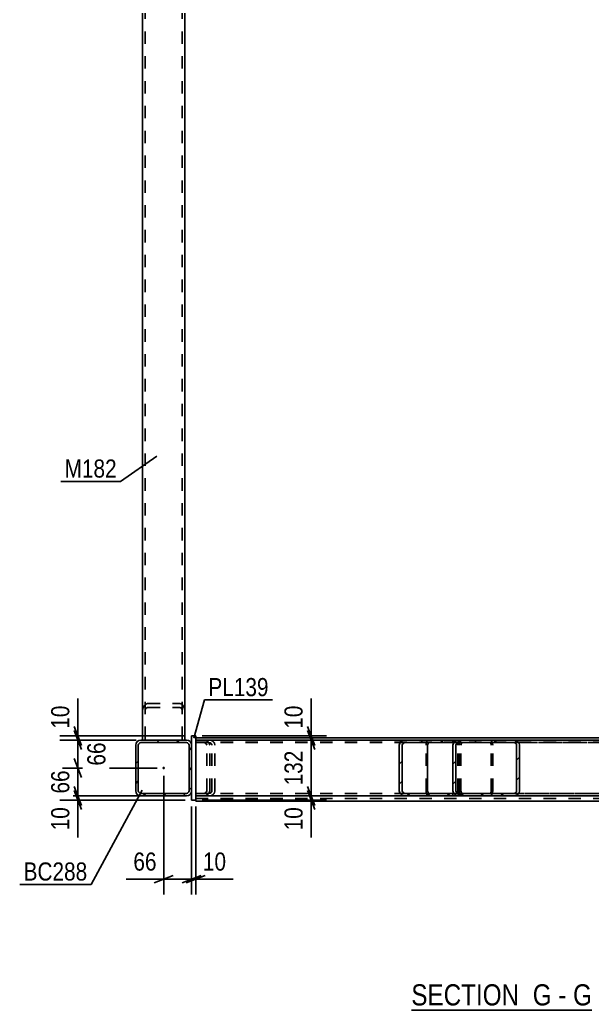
# Model space of a CAD drawing. Header units: millimetres. Extents: x -853 to 336, y -866 to -25.
# Drawn here: x 109.6 to 199.9, y -462 to -305.6 of the extents above; entities that cross this region are included whole.
import ezdxf

# ---------------------------------------------------------------- set-up
doc = ezdxf.new("R2010")
doc.units = ezdxf.units.MM
doc.linetypes.add('DXK_LINE_DOT2', pattern=[3.9198, 1.9599, -1.9599])
doc.linetypes.add('DXK_LINE_DOT3', pattern=[5.9187, 2.979, -0.9799, 0.9799, -0.9799])
doc.styles.add('Arial Narrow', font='ARIALN.TTF', dxfattribs={"height": 0.2})

# ---------------------------------------------------------------- blocks, each defined once
blk = doc.blocks.new('Unknown-570393679-15 - 1375')
at = {"color": 6, "linetype": 'Continuous'}
blk.add_line((171.34, -461.97), (199.84, -461.97), dxfattribs=at)
at = {"color": 0, "linetype": 'Continuous'}
for points in [[(189.45, -461.22), (189.45, -457.72), (171.34, -457.72), (171.34, -461.22)], [(193.49, -461.22), (193.49, -457.72), (190.5, -457.72), (190.5, -461.22)], [(195.81, -461.22), (195.81, -457.72), (194.54, -457.72), (194.54, -461.22)], [(199.84, -461.22), (199.84, -457.72), (196.86, -457.72), (196.86, -461.22)]]:
    blk.add_wipeout(points, dxfattribs=at)
at = {"color": 7, "linetype": 'Continuous', "style": 'Arial Narrow'}
for s, p in [('SECTION ', (171.34, -461.22)), ('G', (190.5, -461.22)), ('G', (196.86, -461.22)), ('-', (194.54, -461.22))]:
    blk.add_text(s, height=3.34, dxfattribs=at).set_placement(p)
blk = doc.blocks.new('Part-570393679-1845 - 1375')
at = {"color": 2, "linetype": 'Continuous'}
for p, q in [((137.33, -418.98), (219.93, -418.98)), ((137.33, -428.92), (137.33, -428.8)), ((137.33, -428.98), (137.33, -428.92)), ((137.33, -428.98), (219.93, -428.98))]:
    blk.add_line(p, q, dxfattribs=at)
at = {"color": 7, "linetype": 'DXK_LINE_DOT2'}
for p, q in [((137.33, -428.8), (137.33, -418.98)), ((219.93, -428.98), (219.93, -418.98)), ((137.33, -419.38), (219.93, -419.38)), ((137.33, -419.41), (137.33, -419.38)), ((137.33, -428.58), (219.93, -428.58))]:
    blk.add_line(p, q, dxfattribs=at)
blk = doc.blocks.new('Part-570393679-1796 - 1375')
at = {"color": 7, "linetype": 'DXK_LINE_DOT2'}
for p, q in [((178.96, -419.83), (178.93, -420.14)), ((178.93, -427.34), (178.93, -420.14)), ((179.07, -419.57), (178.96, -419.83)), ((179.22, -419.4), (179.07, -419.57)), ((179.17, -420.14), (179.19, -419.98)), ((179.17, -427.34), (179.17, -420.14)), ((179.19, -419.98), (179.24, -419.85)), ((179.41, -419.34), (179.22, -419.4)), ((179.24, -419.85), (179.32, -419.77)), ((179.32, -419.77), (179.41, -419.74)), ((179.41, -419.34), (187.47, -419.34)), ((179.41, -419.74), (188.28, -419.74)), ((183.9, -419.4), (183.72, -419.34)), ((183.72, -419.74), (183.81, -419.77)), ((183.81, -419.77), (183.89, -419.85)), ((183.89, -419.85), (183.94, -419.98)), ((184.05, -419.57), (183.9, -419.4)), ((183.94, -419.98), (183.96, -420.14)), ((183.96, -427.34), (183.96, -420.14)), ((184.16, -419.83), (184.05, -419.57)), ((184.2, -420.14), (184.16, -419.83)), ((184.2, -427.34), (184.2, -420.14)), ((187.47, -419.74), (219.93, -419.74)), ((217.51, -420.14), (217.58, -419.83)), ((217.51, -427.34), (217.51, -420.14)), ((218.02, -419.98), (217.98, -420.14)), ((217.98, -427.34), (217.98, -420.14)), ((218.12, -419.85), (218.02, -419.98)), ((218.1, -419.4), (218.46, -419.34)), ((218.12, -419.85), (218.17, -419.83)), ((218.17, -419.83), (218.28, -419.77)), ((218.28, -419.77), (218.46, -419.74)), ((219.93, -419.34), (219.93, -428.14)), ((178.93, -427.34), (178.96, -427.64)), ((178.96, -427.64), (179.07, -427.9)), ((179.07, -427.9), (179.22, -428.08)), ((179.19, -427.49), (179.17, -427.34)), ((179.24, -427.62), (179.19, -427.49)), ((179.22, -428.08), (179.41, -428.14)), ((179.32, -427.71), (179.24, -427.62)), ((179.41, -427.74), (179.32, -427.71)), ((179.41, -427.74), (188.28, -427.74)), ((179.41, -427.74), (219.93, -427.74)), ((179.41, -428.14), (187.47, -428.14)), ((179.41, -428.14), (183.72, -428.14)), ((183.81, -427.71), (183.72, -427.74)), ((183.72, -428.14), (183.9, -428.08)), ((183.89, -427.62), (183.81, -427.71)), ((183.94, -427.49), (183.89, -427.62)), ((183.9, -428.08), (184.05, -427.9)), ((183.96, -427.34), (183.94, -427.49)), ((184.05, -427.9), (184.16, -427.64)), ((184.16, -427.64), (184.2, -427.34)), ((217.58, -427.64), (217.51, -427.34)), ((217.98, -427.34), (218.02, -427.49)), ((218.02, -427.49), (218.12, -427.62)), ((218.46, -428.14), (218.1, -428.08)), ((218.12, -427.62), (218.17, -427.64)), ((218.17, -427.64), (218.28, -427.71)), ((218.28, -427.71), (218.46, -427.74))]:
    blk.add_line(p, q, dxfattribs=at)
at = {"color": 2, "linetype": 'Continuous'}
for p, q in [((187.47, -419.34), (219.93, -419.34)), ((187.47, -428.14), (219.93, -428.14))]:
    blk.add_line(p, q, dxfattribs=at)
at = {"color": 7, "linetype": 'DXK_LINE_DOT2'}
for centre, start, end in [((218.37, -420.25), 107.7012, 152.0537), ((218.37, -427.22), 207.9463, 252.2988)]:
    blk.add_arc(centre, 0.895, start, end, dxfattribs=at)
blk = doc.blocks.new('Part-570393679-1665 - 1375')
at = {"color": 7, "linetype": 'DXK_LINE_DOT2'}
for p, q in [((178.45, -419.34), (137.33, -419.34)), ((137.33, -419.34), (137.33, -428.14)), ((137.33, -419.74), (178.04, -419.74)), ((138.94, -419.4), (138.57, -419.34)), ((138.57, -419.74), (138.76, -419.77)), ((138.76, -419.77), (138.91, -419.85)), ((138.91, -419.85), (139.01, -419.98)), ((139.01, -419.98), (139.05, -420.14)), ((139.05, -427.34), (139.05, -420.14)), ((139.53, -420.14), (139.46, -419.83)), ((139.53, -427.34), (139.53, -420.14)), ((170.39, -419.74), (178.45, -419.74)), ((173.66, -420.14), (173.7, -419.83)), ((173.66, -427.34), (173.66, -420.14)), ((173.7, -419.83), (173.8, -419.57)), ((173.8, -419.57), (173.96, -419.4)), ((173.92, -419.98), (173.9, -420.14)), ((173.9, -427.34), (173.9, -420.14)), ((173.97, -419.85), (173.92, -419.98)), ((173.96, -419.4), (174.14, -419.34)), ((174.05, -419.77), (173.97, -419.85)), ((174.14, -419.74), (174.05, -419.77)), ((174.14, -419.34), (178.45, -419.34)), ((178.45, -419.34), (178.63, -419.4)), ((178.54, -419.77), (178.45, -419.74)), ((178.62, -419.85), (178.54, -419.77)), ((178.67, -419.98), (178.62, -419.85)), ((178.63, -419.4), (178.79, -419.57)), ((178.69, -420.14), (178.67, -419.98)), ((178.69, -427.34), (178.69, -420.14)), ((178.79, -419.57), (178.89, -419.83)), ((178.89, -419.83), (178.93, -420.14)), ((178.93, -427.34), (178.93, -420.14)), ((137.33, -427.74), (178.04, -427.74)), ((137.33, -428.14), (178.45, -428.14)), ((138.76, -427.71), (138.57, -427.74)), ((138.57, -428.14), (138.94, -428.08)), ((138.91, -427.62), (138.76, -427.71)), ((139.01, -427.49), (138.91, -427.62)), ((139.05, -427.34), (139.01, -427.49)), ((139.46, -427.64), (139.53, -427.34)), ((170.39, -427.74), (178.45, -427.74)), ((173.7, -427.64), (173.66, -427.34)), ((173.8, -427.9), (173.7, -427.64)), ((173.96, -428.08), (173.8, -427.9)), ((173.9, -427.34), (173.92, -427.49)), ((173.92, -427.49), (173.97, -427.62)), ((174.14, -428.14), (173.96, -428.08)), ((173.97, -427.62), (174.05, -427.71)), ((174.05, -427.71), (174.14, -427.74)), ((174.14, -428.14), (178.45, -428.14)), ((178.45, -427.74), (178.54, -427.71)), ((178.63, -428.08), (178.45, -428.14)), ((178.54, -427.71), (178.62, -427.62)), ((178.62, -427.62), (178.67, -427.49)), ((178.79, -427.9), (178.63, -428.08)), ((178.67, -427.49), (178.69, -427.34)), ((178.89, -427.64), (178.79, -427.9)), ((178.93, -427.34), (178.89, -427.64))]:
    blk.add_line(p, q, dxfattribs=at)
for centre, start, end in [((138.67, -420.25), 27.9463, 72.2988), ((138.67, -427.22), 287.7012, 332.0537)]:
    blk.add_arc(centre, 0.895, start, end, dxfattribs=at)
blk = doc.blocks.new('Part-570393679-1761 - 1375')
at = {"color": 2, "linetype": 'Continuous'}
for p, q in [((136.66, -418.67), (137.33, -418.67)), ((136.66, -420.14), (136.66, -418.67)), ((137.33, -428.8), (137.33, -418.67)), ((136.66, -428.8), (136.66, -427.34)), ((136.66, -428.8), (137.33, -428.8))]:
    blk.add_line(p, q, dxfattribs=at)
at = {"color": 7, "linetype": 'DXK_LINE_DOT2'}
for p, q in [((136.66, -418.67), (137.33, -418.67)), ((136.66, -427.34), (136.66, -420.14)), ((136.66, -428.8), (137.33, -428.8))]:
    blk.add_line(p, q, dxfattribs=at)
blk = doc.blocks.new('Part-570393679-1844 - 1375')
at = {"linetype": 'Continuous'}
h = blk.add_hatch(dxfattribs=at)
h.set_pattern_fill('', scale=0.7, style=0, pattern_type=0)
h.set_pattern_definition([(45, (170.0191, -419.3975), (-1.57154, 1.57154), [])])
h.paths.add_polyline_path([(170.39, -419.34), (170.02, -419.4), (169.71, -419.57), (169.5, -419.83), (169.43, -420.14), (169.43, -427.34), (169.5, -427.64), (169.71, -427.9), (170.02, -428.08), (170.39, -428.14), (177.9, -428.14), (177.9, -427.74), (170.39, -427.74), (170.2, -427.71), (170.05, -427.62), (169.94, -427.49), (169.91, -427.34), (169.91, -420.14), (169.94, -419.98), (170.05, -419.85), (170.2, -419.77), (170.39, -419.74), (177.9, -419.74), (177.9, -419.34)])
at = {"color": 2, "linetype": 'Continuous'}
for p, q in [((169.5, -419.83), (169.43, -420.14)), ((169.43, -427.34), (169.43, -420.14)), ((169.91, -420.14), (169.94, -419.98)), ((169.91, -427.34), (169.91, -420.14)), ((169.94, -419.98), (170.05, -419.85)), ((170.39, -419.34), (170.02, -419.4)), ((170.05, -419.85), (170.2, -419.77)), ((170.2, -419.77), (170.39, -419.74)), ((177.9, -419.34), (170.39, -419.34)), ((170.39, -419.74), (177.9, -419.74)), ((173.92, -419.98), (173.9, -420.14)), ((173.9, -427.34), (173.9, -420.14)), ((173.97, -419.85), (173.92, -419.98)), ((174.05, -419.77), (173.97, -419.85)), ((174.14, -419.74), (174.05, -419.77)), ((177.9, -419.74), (177.9, -419.34)), ((169.43, -427.34), (169.5, -427.64)), ((169.94, -427.49), (169.91, -427.34)), ((170.05, -427.62), (169.94, -427.49)), ((170.02, -428.08), (170.39, -428.14)), ((170.2, -427.71), (170.05, -427.62)), ((170.39, -427.74), (170.2, -427.71)), ((170.39, -427.74), (177.9, -427.74)), ((170.39, -428.14), (177.9, -428.14)), ((173.9, -427.34), (173.92, -427.49)), ((173.92, -427.49), (173.97, -427.62)), ((173.97, -427.62), (174.05, -427.71)), ((174.05, -427.71), (174.14, -427.74)), ((177.9, -428.14), (177.9, -427.74))]:
    blk.add_line(p, q, dxfattribs=at)
at = {"color": 7, "linetype": 'DXK_LINE_DOT2'}
for p, q in [((170.39, -419.34), (177.9, -419.34)), ((170.39, -419.74), (177.9, -419.74)), ((173.66, -420.14), (173.7, -419.83)), ((173.66, -427.34), (173.66, -420.14)), ((173.7, -419.83), (173.8, -419.57)), ((173.8, -419.57), (173.96, -419.4)), ((173.96, -419.4), (174.14, -419.34)), ((170.39, -427.74), (177.9, -427.74)), ((170.39, -428.14), (177.9, -428.14)), ((173.7, -427.64), (173.66, -427.34)), ((173.8, -427.9), (173.7, -427.64)), ((173.96, -428.08), (173.8, -427.9)), ((174.14, -428.14), (173.96, -428.08))]:
    blk.add_line(p, q, dxfattribs=at)
at = {"color": 2, "linetype": 'Continuous'}
for centre, start, end in [((170.29, -420.25), 107.7012, 152.0537), ((170.29, -427.22), 207.9463, 252.2988)]:
    blk.add_arc(centre, 0.895, start, end, dxfattribs=at)
blk = doc.blocks.new('Part-570393679-1863 - 1375')
at = {"linetype": 'Continuous'}
h = blk.add_hatch(dxfattribs=at)
h.set_pattern_fill('', scale=0.7, style=0, pattern_type=0)
h.set_pattern_definition([(45, (178.487, -419.3975), (-1.57154, 1.57154), [])])
h.paths.add_polyline_path([(178.85, -419.34), (178.49, -419.4), (178.18, -419.57), (177.97, -419.83), (177.9, -420.14), (177.9, -427.34), (177.97, -427.64), (178.18, -427.9), (178.49, -428.08), (178.85, -428.14), (187.47, -428.14), (187.84, -428.08), (188.15, -427.9), (188.36, -427.64), (188.43, -427.34), (188.43, -420.14), (188.36, -419.83), (188.15, -419.57), (187.84, -419.4), (187.47, -419.34)])
h.paths.add_polyline_path([(187.47, -419.74), (187.65, -419.77), (187.81, -419.85), (187.91, -419.98), (187.95, -420.14), (187.95, -427.34), (187.91, -427.49), (187.81, -427.62), (187.65, -427.71), (187.47, -427.74), (178.85, -427.74), (178.67, -427.71), (178.51, -427.62), (178.41, -427.49), (178.37, -427.34), (178.37, -420.14), (178.41, -419.98), (178.51, -419.85), (178.67, -419.77), (178.85, -419.74)])
at = {"color": 2, "linetype": 'Continuous'}
for p, q in [((137.33, -419.34), (170.39, -419.34)), ((177.9, -419.34), (178.85, -419.34)), ((177.97, -419.83), (177.9, -420.14)), ((177.9, -427.34), (177.9, -420.14)), ((178.37, -420.14), (178.41, -419.98)), ((178.37, -427.34), (178.37, -420.14)), ((178.41, -419.98), (178.51, -419.85)), ((178.85, -419.34), (178.49, -419.4)), ((178.51, -419.85), (178.67, -419.77)), ((178.67, -419.77), (178.85, -419.74)), ((178.85, -419.34), (187.47, -419.34)), ((178.85, -419.74), (187.47, -419.74)), ((187.84, -419.4), (187.47, -419.34)), ((187.47, -419.74), (187.65, -419.77)), ((187.65, -419.77), (187.81, -419.85)), ((187.81, -419.85), (187.91, -419.98)), ((187.91, -419.98), (187.95, -420.14)), ((187.95, -427.34), (187.95, -420.14)), ((188.43, -420.14), (188.36, -419.83)), ((188.43, -427.34), (188.43, -420.14)), ((137.33, -428.14), (170.39, -428.14)), ((177.9, -427.34), (177.97, -427.64)), ((177.9, -428.14), (178.85, -428.14)), ((178.41, -427.49), (178.37, -427.34)), ((178.51, -427.62), (178.41, -427.49)), ((178.49, -428.08), (178.85, -428.14)), ((178.67, -427.71), (178.51, -427.62)), ((178.85, -427.74), (178.67, -427.71)), ((178.85, -427.74), (187.47, -427.74)), ((178.85, -428.14), (187.47, -428.14)), ((187.65, -427.71), (187.47, -427.74)), ((187.47, -428.14), (187.84, -428.08)), ((187.81, -427.62), (187.65, -427.71)), ((187.91, -427.49), (187.81, -427.62)), ((187.95, -427.34), (187.91, -427.49)), ((188.36, -427.64), (188.43, -427.34))]:
    blk.add_line(p, q, dxfattribs=at)
at = {"color": 7, "linetype": 'DXK_LINE_DOT2'}
for p, q in [((137.33, -428.14), (137.33, -419.34)), ((137.33, -419.74), (178.85, -419.74)), ((139.39, -419.34), (139.76, -419.4)), ((139.58, -419.77), (139.39, -419.74)), ((139.73, -419.85), (139.58, -419.77)), ((139.84, -419.98), (139.73, -419.85)), ((139.87, -420.14), (139.84, -419.98)), ((139.87, -427.34), (139.87, -420.14)), ((140.28, -419.83), (140.35, -420.14)), ((140.35, -427.34), (140.35, -420.14)), ((170.39, -419.34), (177.9, -419.34)), ((178.85, -419.34), (187.47, -419.34)), ((178.85, -419.74), (187.47, -419.74)), ((137.33, -427.74), (187.47, -427.74)), ((139.39, -427.74), (139.58, -427.71)), ((139.76, -428.08), (139.39, -428.14)), ((139.58, -427.71), (139.73, -427.62)), ((139.73, -427.62), (139.84, -427.49)), ((139.84, -427.49), (139.87, -427.34)), ((140.35, -427.34), (140.28, -427.64)), ((170.39, -428.14), (177.9, -428.14)), ((178.85, -428.14), (187.47, -428.14))]:
    blk.add_line(p, q, dxfattribs=at)
for centre, start, end in [((139.49, -420.25), 27.9463, 72.2988), ((139.49, -427.22), 287.7012, 332.0537)]:
    blk.add_arc(centre, 0.895, start, end, dxfattribs=at)
at = {"color": 2, "linetype": 'Continuous'}
for centre, start, end in [((178.76, -420.25), 107.7012, 152.0537), ((187.57, -420.25), 27.9463, 72.2988), ((178.76, -427.22), 207.9463, 252.2988), ((187.57, -427.22), 287.7012, 332.0537)]:
    blk.add_arc(centre, 0.895, start, end, dxfattribs=at)
blk = doc.blocks.new('Part-570393679-1950 - 1375')
at = {"color": 7, "linetype": 'DXK_LINE_DOT2'}
for p, q in [((129.33, -217.3), (129.33, -419.34)), ((135.2, -217.3), (135.2, -419.34)), ((128.93, -419.34), (135.6, -419.34))]:
    blk.add_line(p, q, dxfattribs=at)
at = {"color": 2, "linetype": 'Continuous'}
for p, q in [((128.93, -223.57), (128.93, -419.34)), ((135.6, -223.57), (135.6, -419.34))]:
    blk.add_line(p, q, dxfattribs=at)
blk = doc.blocks.new('Part-570393679-1951 - 1375')
at = {"color": 7, "linetype": 'DXK_LINE_DOT2'}
for p, q in [((128.93, -419.34), (128.93, -217.3)), ((129.33, -217.3), (129.33, -419.34)), ((135.2, -217.3), (135.2, -419.34)), ((135.6, -217.3), (135.6, -419.34)), ((129.16, -413.92), (128.99, -414.32)), ((129.42, -413.65), (129.16, -413.92)), ((129.73, -413.55), (129.42, -413.65)), ((129.45, -414.35), (129.58, -414.22)), ((129.58, -414.22), (129.73, -414.17)), ((129.73, -413.55), (134.8, -413.55)), ((129.73, -414.17), (134.8, -414.17)), ((135.1, -413.65), (134.8, -413.55)), ((134.8, -414.17), (134.95, -414.22)), ((134.95, -414.22), (135.08, -414.35)), ((135.36, -413.92), (135.1, -413.65)), ((135.54, -414.32), (135.36, -413.92)), ((128.99, -414.32), (128.93, -414.79)), ((129.33, -414.79), (129.36, -414.56)), ((129.36, -414.56), (129.45, -414.35)), ((135.08, -414.35), (135.17, -414.56)), ((135.17, -414.56), (135.2, -414.79)), ((135.6, -414.79), (135.54, -414.32)), ((128.93, -419.34), (135.6, -419.34))]:
    blk.add_line(p, q, dxfattribs=at)
blk = doc.blocks.new('Part-570393679-1961 - 1375')
at = {"color": 7, "linetype": 'DXK_LINE_DOT2'}
for p, q in [((219.93, -419.34), (169.71, -419.34)), ((169.71, -419.74), (219.93, -419.74)), ((178.32, -419.34), (219.29, -419.34)), ((218.4, -419.83), (218.33, -420.14)), ((218.33, -427.34), (218.33, -420.14)), ((218.81, -420.14), (218.84, -419.98)), ((218.81, -427.34), (218.81, -420.14)), ((218.84, -419.98), (218.95, -419.85)), ((219.29, -419.34), (218.92, -419.4)), ((218.95, -419.85), (219.1, -419.77)), ((219.1, -419.77), (219.29, -419.74)), ((219.93, -428.14), (219.93, -419.34)), ((169.71, -427.74), (219.93, -427.74)), ((219.29, -428.14), (169.71, -428.14)), ((218.33, -427.34), (218.4, -427.64)), ((218.84, -427.49), (218.81, -427.34)), ((218.95, -427.62), (218.84, -427.49)), ((218.92, -428.08), (219.29, -428.14)), ((219.1, -427.71), (218.95, -427.62)), ((219.29, -427.74), (219.1, -427.71)), ((219.93, -428.14), (219.29, -428.14))]:
    blk.add_line(p, q, dxfattribs=at)
blk.add_arc((219.19, -427.22), 0.895, 207.9463, 252.2988, dxfattribs=at)
blk = doc.blocks.new('Part-570393679-1980 - 1375')
at = {"linetype": 'Continuous'}
h = blk.add_hatch(dxfattribs=at)
h.set_pattern_fill('', scale=0.7, style=0, pattern_type=0)
h.set_pattern_definition([(45, (128.357, -419.3976), (-1.57154, 1.57154), [])])
h.paths.add_polyline_path([(128.66, -419.34), (128.36, -419.4), (128.1, -419.57), (127.92, -419.83), (127.86, -420.14), (127.86, -427.34), (127.92, -427.64), (128.1, -427.9), (128.36, -428.08), (128.66, -428.14), (135.86, -428.14), (136.17, -428.08), (136.43, -427.9), (136.6, -427.64), (136.66, -427.34), (136.66, -420.14), (136.6, -419.83), (136.43, -419.57), (136.17, -419.4), (135.86, -419.34)])
h.paths.add_polyline_path([(135.86, -419.74), (136.02, -419.77), (136.15, -419.85), (136.23, -419.98), (136.26, -420.14), (136.26, -427.34), (136.23, -427.49), (136.15, -427.62), (136.02, -427.71), (135.86, -427.74), (128.66, -427.74), (128.51, -427.71), (128.38, -427.62), (128.29, -427.49), (128.26, -427.34), (128.26, -420.14), (128.29, -419.98), (128.38, -419.85), (128.51, -419.77), (128.66, -419.74)])
blk.add_hatch(color=30, dxfattribs=at).paths.add_polyline_path([(132.26, -423.84, -1), (132.26, -423.64, -1)])
at = {"color": 2, "linetype": 'Continuous'}
for p, q in [((127.92, -419.83), (127.86, -420.14)), ((127.86, -420.14), (127.86, -420.14)), ((127.86, -427.34), (127.86, -420.14)), ((128.26, -420.14), (128.29, -419.98)), ((128.26, -420.14), (128.26, -420.14)), ((128.26, -427.34), (128.26, -420.14)), ((128.29, -419.98), (128.38, -419.85)), ((128.66, -419.34), (128.36, -419.4)), ((128.38, -419.85), (128.51, -419.77)), ((128.51, -419.77), (128.66, -419.74)), ((128.66, -419.34), (128.66, -419.34)), ((128.66, -419.34), (135.86, -419.34)), ((128.66, -419.74), (128.66, -419.74)), ((128.66, -419.74), (135.86, -419.74)), ((135.86, -419.34), (135.86, -419.34)), ((136.17, -419.4), (135.86, -419.34)), ((135.86, -419.74), (135.86, -419.74)), ((135.86, -419.74), (136.02, -419.77)), ((136.02, -419.77), (136.15, -419.85)), ((136.15, -419.85), (136.23, -419.98)), ((136.23, -419.98), (136.26, -420.14)), ((136.26, -420.14), (136.26, -420.14)), ((136.26, -427.34), (136.26, -420.14)), ((136.66, -420.14), (136.6, -419.83)), ((136.66, -420.14), (136.66, -420.14)), ((136.66, -427.34), (136.66, -420.14)), ((127.86, -427.34), (127.86, -427.34)), ((127.86, -427.34), (127.92, -427.64)), ((128.26, -427.34), (128.26, -427.34)), ((128.29, -427.49), (128.26, -427.34)), ((128.38, -427.62), (128.29, -427.49)), ((128.36, -428.08), (128.66, -428.14)), ((128.51, -427.71), (128.38, -427.62)), ((128.66, -427.74), (128.51, -427.71)), ((128.66, -427.74), (128.66, -427.74)), ((128.66, -427.74), (135.86, -427.74)), ((128.66, -428.14), (128.66, -428.14)), ((128.66, -428.14), (135.86, -428.14)), ((136.02, -427.71), (135.86, -427.74)), ((135.86, -427.74), (135.86, -427.74)), ((135.86, -428.14), (136.17, -428.08)), ((135.86, -428.14), (135.86, -428.14)), ((136.15, -427.62), (136.02, -427.71)), ((136.23, -427.49), (136.15, -427.62)), ((136.26, -427.34), (136.23, -427.49)), ((136.26, -427.34), (136.26, -427.34)), ((136.6, -427.64), (136.66, -427.34)), ((136.66, -427.34), (136.66, -427.34))]:
    blk.add_line(p, q, dxfattribs=at)
at = {"color": 30, "linetype": 'DXK_LINE_DOT3'}
blk.add_line((132.26, -423.74), (132.26, -423.74), dxfattribs=at)
at = {"color": 30, "linetype": 'Continuous'}
blk.add_circle((132.26, -423.74), 0.1, dxfattribs=at)
at = {"color": 2, "linetype": 'Continuous'}
for centre, start, end in [((128.66, -420.14), 112.5, 157.5), ((135.86, -420.14), 22.5, 67.5), ((128.66, -427.34), 202.5, 247.5), ((135.86, -427.34), 292.5, 337.5)]:
    blk.add_arc(centre, 0.8, start, end, dxfattribs=at)
blk = doc.blocks.new('Part-570393679-1982 - 1375')
at = {"color": 7, "linetype": 'DXK_LINE_DOT2'}
for p, q in [((179.28, -419.38), (179.41, -419.34)), ((179.28, -419.81), (179.32, -419.77)), ((179.32, -419.77), (179.41, -419.74)), ((179.41, -419.34), (188.15, -419.34)), ((179.41, -419.74), (188.15, -419.74)), ((183.9, -419.4), (183.72, -419.34)), ((183.72, -419.74), (183.81, -419.77)), ((183.81, -419.77), (183.89, -419.85)), ((183.89, -419.85), (183.94, -419.98)), ((184.05, -419.57), (183.9, -419.4)), ((183.94, -419.98), (183.96, -420.14)), ((183.96, -427.34), (183.96, -420.14)), ((184.16, -419.83), (184.05, -419.57)), ((184.2, -420.14), (184.16, -419.83)), ((184.2, -427.34), (184.2, -420.14)), ((179.32, -427.71), (179.28, -427.67)), ((179.41, -428.14), (179.28, -428.09)), ((179.41, -427.74), (179.32, -427.71)), ((179.41, -427.74), (188.15, -427.74)), ((188.15, -428.14), (179.41, -428.14)), ((183.81, -427.71), (183.72, -427.74)), ((183.72, -428.14), (183.9, -428.08)), ((183.89, -427.62), (183.81, -427.71)), ((183.94, -427.49), (183.89, -427.62)), ((183.9, -428.08), (184.05, -427.9)), ((183.96, -427.34), (183.94, -427.49)), ((184.05, -427.9), (184.16, -427.64)), ((184.16, -427.64), (184.2, -427.34))]:
    blk.add_line(p, q, dxfattribs=at)
blk = doc.blocks.new('StraightDimension-570393679-2367 - 1375')
at = {"color": 7, "linetype": 'Continuous'}
for p, q in [((154.93, -417.84), (156.13, -420.84)), ((138.33, -419.34), (157.93, -419.34)), ((155.53, -428.14), (155.53, -419.34)), ((156.13, -429.64), (154.93, -426.64)), ((138.33, -428.14), (157.93, -428.14))]:
    blk.add_line(p, q, dxfattribs=at)
at = {"color": 0}
blk.add_wipeout([(154.78, -420.39), (150.58, -420.39), (150.58, -427.08), (154.78, -427.08)], dxfattribs=at)
at = {"color": 3, "style": 'Arial Narrow'}
blk.add_text('132', height=2.863, rotation=90.0002, dxfattribs=at).set_placement((154.18, -426.48))
blk = doc.blocks.new('StraightDimension-570393679-2463 - 1375')
at = {"color": 7, "linetype": 'Continuous'}
for p, q in [((132.26, -424.97), (132.26, -443.69)), ((136.66, -429.8), (136.66, -443.69)), ((130.76, -441.89), (133.76, -440.69)), ((138.16, -440.69), (135.16, -441.89)), ((132.26, -441.29), (136.66, -441.29))]:
    blk.add_line(p, q, dxfattribs=at)
at = {"color": 0}
blk.add_wipeout([(131.74, -440.54), (131.74, -436.34), (126.88, -436.34), (126.88, -440.54)], dxfattribs=at)
at = {"color": 7, "linetype": 'Continuous'}
blk.add_line((132.26, -441.29), (126.36, -441.29), dxfattribs=at)
blk.add_line((132.26, -441.29), (126.36, -441.29), dxfattribs=at)
at = {"color": 3, "style": 'Arial Narrow'}
blk.add_text('66', height=2.863, dxfattribs=at).set_placement((127.48, -439.94))
blk = doc.blocks.new('StraightDimension-570393679-2232 - 1375')
at = {"color": 7, "linetype": 'Continuous'}
for p, q in [((118.12, -426.64), (119.32, -429.64)), ((132.21, -428.14), (115.87, -428.14)), ((119.32, -430.3), (118.12, -427.3)), ((118.72, -428.8), (118.72, -428.14)), ((135.66, -428.8), (115.87, -428.8))]:
    blk.add_line(p, q, dxfattribs=at)
at = {"color": 0}
blk.add_wipeout([(117.97, -429.33), (113.77, -429.33), (113.77, -434.18), (117.97, -434.18)], dxfattribs=at)
at = {"color": 7, "linetype": 'Continuous'}
blk.add_line((118.72, -428.8), (118.72, -434.71), dxfattribs=at)
blk.add_line((118.72, -428.8), (118.72, -434.71), dxfattribs=at)
at = {"color": 3, "style": 'Arial Narrow'}
blk.add_text('10', height=2.863, rotation=90.0002, dxfattribs=at).set_placement((117.37, -433.58))
blk = doc.blocks.new('StraightDimension-570393679-2240 - 1375')
at = {"color": 7, "linetype": 'Continuous'}
for p, q in [((118.12, -422.24), (119.32, -425.24)), ((131.26, -423.74), (115.87, -423.74)), ((118.72, -428.14), (118.72, -423.74)), ((119.32, -429.64), (118.12, -426.64)), ((132.21, -428.14), (115.87, -428.14))]:
    blk.add_line(p, q, dxfattribs=at)
at = {"color": 0}
blk.add_wipeout([(117.97, -423.51), (113.77, -423.51), (113.77, -428.37), (117.97, -428.37)], dxfattribs=at)
at = {"color": 3, "style": 'Arial Narrow'}
blk.add_text('66', height=2.863, rotation=90.0002, dxfattribs=at).set_placement((117.37, -427.77))
blk = doc.blocks.new('StraightDimension-570393679-2255 - 1375')
at = {"color": 7, "linetype": 'Continuous'}
for p, q in [((118.12, -417.84), (119.32, -420.84)), ((127.93, -419.34), (116.32, -419.34)), ((118.72, -423.74), (118.72, -419.34)), ((119.32, -425.24), (118.12, -422.24)), ((131.26, -423.74), (116.32, -423.74))]:
    blk.add_line(p, q, dxfattribs=at)
at = {"color": 0}
blk.add_wipeout([(123.67, -419.11), (119.47, -419.11), (119.47, -423.96), (123.67, -423.96)], dxfattribs=at)
at = {"color": 3, "style": 'Arial Narrow'}
blk.add_text('66', height=2.863, rotation=90.0002, dxfattribs=at).set_placement((123.07, -423.36))
blk = doc.blocks.new('StraightDimension-570393679-2268 - 1375')
at = {"color": 7, "linetype": 'Continuous'}
for p, q in [((118.12, -417.17), (119.32, -420.17)), ((135.66, -418.67), (115.87, -418.67)), ((119.32, -420.84), (118.12, -417.84)), ((118.72, -419.34), (118.72, -418.67)), ((127.93, -419.34), (115.87, -419.34))]:
    blk.add_line(p, q, dxfattribs=at)
at = {"color": 0}
blk.add_wipeout([(117.97, -413.29), (113.77, -413.29), (113.77, -418.14), (117.97, -418.14)], dxfattribs=at)
at = {"color": 7, "linetype": 'Continuous'}
blk.add_line((118.72, -418.67), (118.72, -412.76), dxfattribs=at)
blk.add_line((118.72, -418.67), (118.72, -412.76), dxfattribs=at)
at = {"color": 3, "style": 'Arial Narrow'}
blk.add_text('10', height=2.863, rotation=90.0002, dxfattribs=at).set_placement((117.37, -417.54))
blk = doc.blocks.new('StraightDimension-570393679-2356 - 1375')
at = {"color": 7, "linetype": 'Continuous'}
for p, q in [((154.93, -417.17), (156.13, -420.17)), ((138.33, -418.67), (157.93, -418.67)), ((156.13, -420.84), (154.93, -417.84)), ((155.53, -419.34), (155.53, -418.67)), ((138.33, -419.34), (157.93, -419.34))]:
    blk.add_line(p, q, dxfattribs=at)
at = {"color": 0}
blk.add_wipeout([(154.78, -413.29), (150.58, -413.29), (150.58, -418.14), (154.78, -418.14)], dxfattribs=at)
at = {"color": 7, "linetype": 'Continuous'}
blk.add_line((155.53, -418.67), (155.53, -412.76), dxfattribs=at)
blk.add_line((155.53, -418.67), (155.53, -412.76), dxfattribs=at)
at = {"color": 3, "style": 'Arial Narrow'}
blk.add_text('10', height=2.863, rotation=90.0002, dxfattribs=at).set_placement((154.18, -417.54))
blk = doc.blocks.new('StraightDimension-570393679-2385 - 1375')
at = {"color": 7, "linetype": 'Continuous'}
for p, q in [((154.93, -426.64), (156.13, -429.64)), ((138.33, -428.14), (157.93, -428.14)), ((156.13, -430.3), (154.93, -427.3)), ((155.53, -428.8), (155.53, -428.14)), ((138.33, -428.8), (157.93, -428.8))]:
    blk.add_line(p, q, dxfattribs=at)
at = {"color": 0}
blk.add_wipeout([(154.78, -429.33), (150.58, -429.33), (150.58, -434.18), (154.78, -434.18)], dxfattribs=at)
at = {"color": 7, "linetype": 'Continuous'}
blk.add_line((155.53, -428.8), (155.53, -434.71), dxfattribs=at)
blk.add_line((155.53, -428.8), (155.53, -434.71), dxfattribs=at)
at = {"color": 3, "style": 'Arial Narrow'}
blk.add_text('10', height=2.863, rotation=90.0002, dxfattribs=at).set_placement((154.18, -433.58))
blk = doc.blocks.new('StraightDimension-570393679-2454 - 1375')
at = {"color": 7, "linetype": 'Continuous'}
for p, q in [((136.66, -429.8), (136.66, -443.69)), ((137.33, -429.8), (137.33, -443.69)), ((135.16, -441.89), (138.16, -440.69)), ((138.83, -440.69), (135.83, -441.89)), ((136.66, -441.29), (137.33, -441.29))]:
    blk.add_line(p, q, dxfattribs=at)
at = {"color": 0}
blk.add_wipeout([(142.71, -440.54), (142.71, -436.34), (137.85, -436.34), (137.85, -440.54)], dxfattribs=at)
at = {"color": 7, "linetype": 'Continuous'}
blk.add_line((137.33, -441.29), (143.24, -441.29), dxfattribs=at)
blk.add_line((137.33, -441.29), (143.24, -441.29), dxfattribs=at)
at = {"color": 3, "style": 'Arial Narrow'}
blk.add_text('10', height=2.863, dxfattribs=at).set_placement((138.45, -439.94))
blk = doc.blocks.new('Mark-570393679-1757 - 1375')
at = {"color": 0}
blk.add_wipeout([(148.82, -412.4), (148.82, -409.4), (139.32, -409.4), (139.32, -412.4)], dxfattribs=at)
blk.add_wipeout([(148.82, -412.4), (148.82, -409.4), (139.32, -409.4), (139.32, -412.4)], dxfattribs=at)
at = {"color": 30, "linetype": 'Continuous'}
for p, q in [((137, -419.04), (138.72, -413)), ((138.72, -413), (149.42, -413))]:
    blk.add_line(p, q, dxfattribs=at)
at = {"color": 3, "style": 'Arial Narrow'}
blk.add_text('PL139', height=2.863, dxfattribs=at).set_placement((139.32, -412.4))
blk = doc.blocks.new('Mark-570393679-1946 - 1375')
at = {"color": 0}
blk.add_wipeout([(124.86, -377.9), (124.86, -374.9), (116.63, -374.9), (116.63, -377.9)], dxfattribs=at)
blk.add_wipeout([(124.86, -377.9), (124.86, -374.9), (116.63, -374.9), (116.63, -377.9)], dxfattribs=at)
at = {"color": 30, "linetype": 'Continuous'}
for p in [(131.2, -374.5), (116.03, -378.5)]:
    blk.add_line(p, (125.46, -378.5), dxfattribs=at)
at = {"color": 3, "style": 'Arial Narrow'}
blk.add_text('M182', height=2.863, dxfattribs=at).set_placement((116.63, -377.9))
blk = doc.blocks.new('Mark-570393679-1976 - 1375')
at = {"color": 0}
blk.add_wipeout([(120.21, -441.51), (120.21, -438.51), (110.16, -438.51), (110.16, -441.51)], dxfattribs=at)
blk.add_wipeout([(120.21, -441.51), (120.21, -438.51), (110.16, -438.51), (110.16, -441.51)], dxfattribs=at)
at = {"color": 30, "linetype": 'Continuous'}
for p in [(128.86, -427.26), (109.56, -442.11)]:
    blk.add_line(p, (120.81, -442.11), dxfattribs=at)
at = {"color": 3, "style": 'Arial Narrow'}
blk.add_text('BC288', height=2.863, dxfattribs=at).set_placement((110.16, -441.51))

msp = doc.modelspace()

# ---------------------------------------------------------------- block references
for name in ['Part-570393679-1950 - 1375', 'Part-570393679-1951 - 1375', 'Part-570393679-1761 - 1375', 'Part-570393679-1845 - 1375', 'Part-570393679-1980 - 1375', 'Part-570393679-1665 - 1375', 'Part-570393679-1863 - 1375', 'Part-570393679-1844 - 1375', 'Part-570393679-1961 - 1375', 'Part-570393679-1796 - 1375', 'Part-570393679-1982 - 1375', 'Unknown-570393679-15 - 1375']:
    msp.add_blockref(name, (0, 0))

# ---------------------------------------------------------------- next in the draw order: block references
for name in ['Mark-570393679-1946 - 1375', 'StraightDimension-570393679-2367 - 1375']:
    msp.add_blockref(name, (0, 0))

# ---------------------------------------------------------------- next in the draw order: block references
for name in ['StraightDimension-570393679-2356 - 1375', 'StraightDimension-570393679-2463 - 1375']:
    msp.add_blockref(name, (0, 0))

# ---------------------------------------------------------------- next in the draw order: block references
for name in ['Mark-570393679-1757 - 1375', 'StraightDimension-570393679-2232 - 1375', 'StraightDimension-570393679-2385 - 1375']:
    msp.add_blockref(name, (0, 0))

# ---------------------------------------------------------------- next in the draw order: block references
for name in ['StraightDimension-570393679-2240 - 1375', 'StraightDimension-570393679-2454 - 1375']:
    msp.add_blockref(name, (0, 0))

# ---------------------------------------------------------------- next in the draw order: block references
for name in ['StraightDimension-570393679-2255 - 1375', 'Mark-570393679-1976 - 1375']:
    msp.add_blockref(name, (0, 0))

# ---------------------------------------------------------------- next in the draw order: block references
msp.add_blockref('StraightDimension-570393679-2268 - 1375', (0, 0))

doc.saveas('drawing.dxf')
